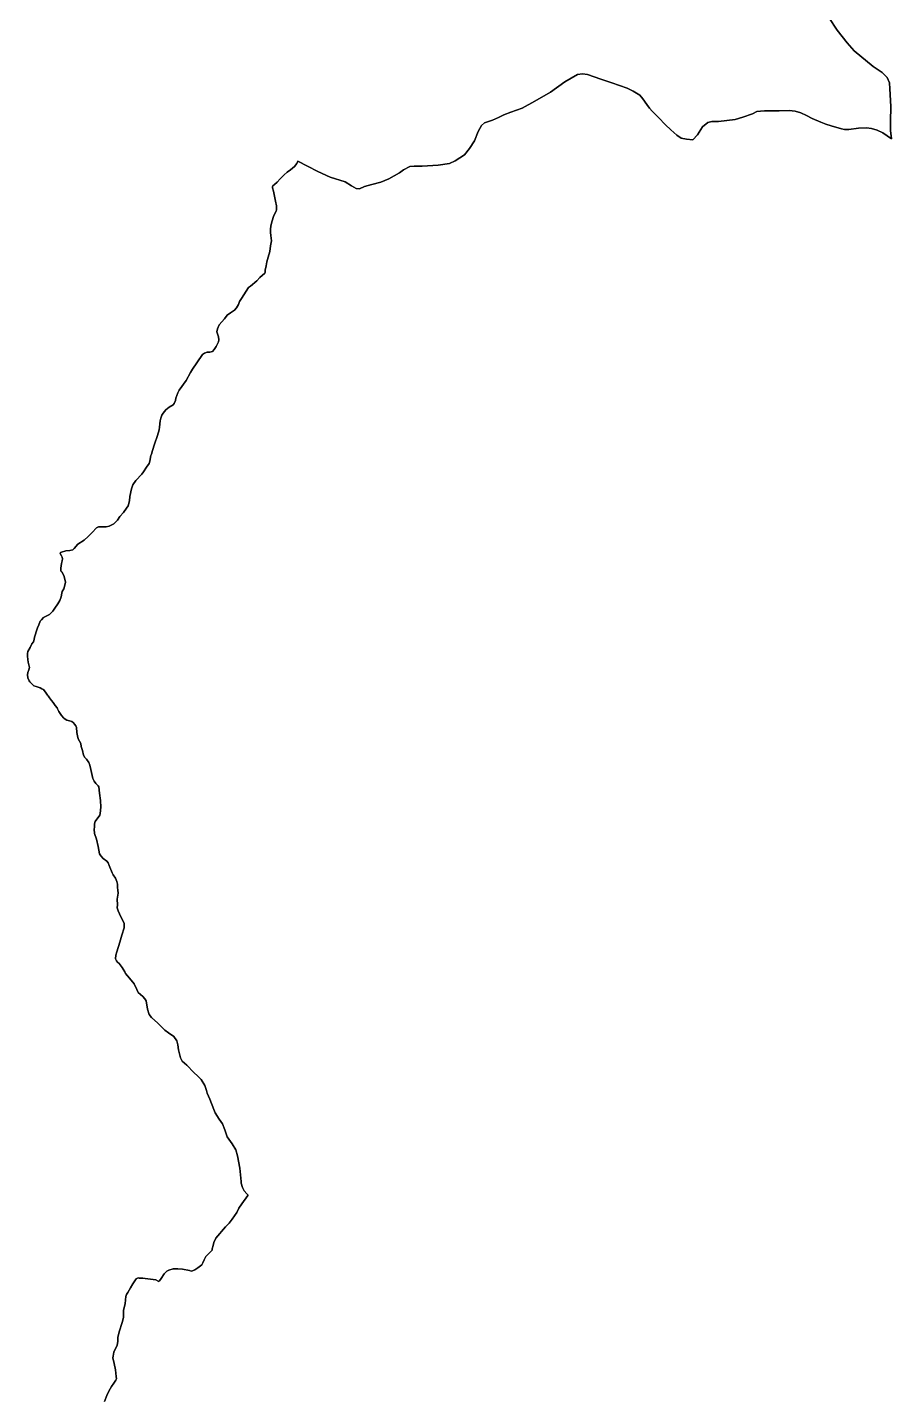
# Model space of a CAD drawing. Header units: millimetres. Extents: x 163919 to 195198, y 430116 to 478891.
# Drawn here: x 164457 to 166979, y 455682 to 459677 of the extents above; entities that cross this region are included whole.
import ezdxf

# ---------------------------------------------------------------- set-up
doc = ezdxf.new("R2010")
doc.units = ezdxf.units.MM
for name, color, linetype in [('#SK01', 6, 'Continuous'), ('#SK02', 6, 'Continuous'), ('#SK03', 2, 'Continuous'), ('#SK04', 2, 'Continuous')]:
    doc.layers.add(name, color=color, linetype=linetype)

msp = doc.modelspace()

# ---------------------------------------------------------------- linework, layer by layer
at = {"layer": '#SK01'}
msp.add_lwpolyline([(166795.8, 459706.6), (166819.8, 459668.9), (166848.7, 459632), (166869.3, 459609.2), (166924.6, 459563.6), (166950.9, 459545.7), (166965.4, 459531.4), (166971.9, 459515.8), (166973.5, 459498), (166976.2, 459446.4), (166975.1, 459402.7), (166974.9, 459376.8), (166978.5, 459352.5), (166953, 459370.2), (166936.8, 459378.2), (166919.8, 459382.7), (166904.9, 459384.2), (166881.6, 459383.7), (166853.8, 459380), (166841.4, 459379.7), (166832.2, 459381.6), (166801.9, 459390.2), (166786.6, 459395.3), (166771.7, 459400.8), (166747.2, 459411.7), (166730.2, 459420.4), (166713.9, 459428.2), (166696.8, 459433.3), (166680.1, 459435), (166650.1, 459434.2), (166607.4, 459434), (166595.9, 459433.3), (166585.6, 459431.8), (166572.5, 459425.6), (166544.8, 459415.6), (166522.3, 459409), (166473.7, 459403.4), (166453.7, 459402.8), (166441.9, 459400.3), (166426.9, 459387.5), (166411.7, 459364.5), (166398.4, 459349.7), (166380.1, 459351.2), (166364.4, 459354.7), (166351.6, 459363.3), (166334.6, 459379.2), (166319.1, 459393.2), (166297.9, 459414.6), (166279.5, 459432.7), (166271.7, 459441.9), (166264.5, 459452.7), (166252.5, 459469.2), (166243.5, 459480.1), (166224.5, 459491.8), (166206.6, 459500.2), (166162.7, 459515.7), (166130.3, 459526), (166091.6, 459540.4), (166076.3, 459541.8), (166061.9, 459540), (166025.5, 459518.4), (165983.2, 459488.3), (165937.7, 459462.6), (165900.3, 459441.9), (165867.4, 459430), (165847.2, 459422.8), (165831.4, 459414.6), (165814.1, 459407), (165790.8, 459398.8), (165782.3, 459391.8), (165772.5, 459373.7), (165761.7, 459346.3), (165746.9, 459324), (165732.3, 459306.2), (165705.2, 459288.2), (165688.9, 459280.9), (165655.3, 459275.4), (165608.4, 459273.1), (165585.4, 459272.9), (165572.6, 459271.9), (165554.5, 459262.2), (165542.4, 459253.8), (165511.8, 459236.3), (165487.9, 459226.5), (165462.2, 459219.3), (165440.5, 459213.8), (165426.3, 459207), (165416.6, 459207.7), (165402.8, 459215.7), (165384, 459227.6), (165340.5, 459241), (165304, 459257.6), (165274.7, 459272.5), (165246.2, 459287.5), (165242.8, 459280.2), (165236, 459271.9), (165225.1, 459262.4), (165215.3, 459255.5), (165206.6, 459247.6), (165194.9, 459236.3), (165185.4, 459226.2), (165177.6, 459219), (165173.2, 459215.6), (165172.3, 459212.9), (165172.3, 459209.8), (165175.2, 459199.6), (165180.9, 459170.5), (165183.6, 459156.9), (165184.3, 459144.9), (165183.3, 459142.2), (165175.5, 459126.2), (165170.9, 459113.7), (165167.2, 459098.8), (165166.3, 459088.3), (165166.7, 459079.2), (165167.6, 459070.8), (165168.8, 459055), (165168.6, 459050.6), (165166.3, 459040.6), (165164.8, 459024), (165159.3, 459007.2), (165155.7, 458994.2), (165153.7, 458981.9), (165150.9, 458970), (165151.2, 458964.2), (165150.2, 458960.8), (165135.4, 458947.9), (165126.3, 458938.1), (165107.9, 458922.7), (165102.5, 458918.8), (165095.2, 458908.7), (165081.4, 458887.2), (165075.6, 458877.8), (165072.8, 458869.4), (165067.1, 458859.8), (165061.1, 458853.3), (165049.4, 458845.4), (165039.8, 458837.9), (165032.1, 458828), (165024, 458819.4), (165017, 458810.1), (165012.1, 458798.6), (165009.9, 458790.2), (165011.6, 458783.8), (165014.4, 458775.5), (165015.4, 458766.5), (165014.3, 458760.3), (165007.6, 458746.9), (165001.7, 458737.9), (164996.8, 458732.8), (164989, 458730.7), (164981.4, 458730.7), (164973.4, 458727.7), (164967.7, 458724.1), (164951.3, 458699.1), (164938.8, 458680.5), (164932.5, 458671.4), (164920.2, 458648), (164900.1, 458620), (164895.8, 458612), (164890.1, 458595.9), (164889.1, 458589.8), (164885.4, 458580.5), (164882, 458576.9), (164870.6, 458569.8), (164860.9, 458562.8), (164853.2, 458553), (164849.5, 458546.5), (164846.2, 458537.9), (164844.8, 458530), (164842.8, 458511.8), (164841.4, 458503.9), (164836.8, 458487.7), (164835.1, 458481.5), (164829.7, 458467.8), (164826.3, 458456.6), (164824.2, 458449.5), (164822.2, 458443.3), (164818.9, 458433.3), (164817.4, 458428.8), (164814.6, 458412.3), (164812.4, 458406), (164805, 458394.8), (164795.7, 458381.1), (164790.6, 458374.7), (164773.3, 458356.7), (164765, 458343.4), (164760.8, 458332.3), (164756.2, 458310), (164755.2, 458297.1), (164751.2, 458282.9), (164746.1, 458275.7), (164737.7, 458262.9), (164727.2, 458251), (164719.8, 458241.1), (164709.3, 458229.8), (164695.2, 458222.9), (164686.5, 458221), (164672.5, 458221.3), (164664.7, 458221.2), (164658.2, 458218.7), (164645.6, 458205), (164634.8, 458192.9), (164622.6, 458182.5), (164604, 458170.5), (164593.2, 458158.5), (164589.4, 458154.5), (164581.1, 458152.4), (164569.6, 458150.9), (164556.3, 458147.8), (164553.3, 458146.2), (164552.7, 458143.6), (164556.8, 458136.8), (164558.6, 458133.2), (164559.4, 458128.2), (164558.3, 458122.1), (164556.3, 458113.9), (164554.8, 458100.6), (164555, 458093.6), (164555.8, 458091.3), (164557.6, 458089.6), (164563.6, 458079.2), (164566.4, 458068.4), (164568.2, 458059.9), (164567.7, 458055.2), (164563, 458040.2), (164558.8, 458032.4), (164557.3, 458027.5), (164555.3, 458016.7), (164551.5, 458006.7), (164546.3, 457996.5), (164536.9, 457984.2), (164531.1, 457975.6), (164521.3, 457965.3), (164504.4, 457956.7), (164498, 457950.5), (164494, 457946.3), (164490.2, 457935.6), (164486.7, 457926.4), (164482.7, 457914.6), (164480.3, 457908.5), (164478, 457899.7), (164477.1, 457893.1), (164474.9, 457886), (164470, 457880.3), (164464.8, 457869.4), (164458.6, 457858.2), (164457.3, 457851.9), (164457.5, 457844.1), (164458.1, 457834.2), (164459.4, 457826.9), (164461.7, 457818.4), (164463, 457811.4), (164461.6, 457804.5), (164458.6, 457796.5), (164457, 457789.8), (164458.5, 457780.8), (164462.3, 457771.9), (164463.7, 457769.1), (164470, 457763.9), (164473.3, 457760.1), (164475.4, 457757.7), (164483, 457755.8), (164491.5, 457752.5), (164494, 457751.3), (164499.2, 457749.2), (164501.3, 457748.2), (164503.6, 457747), (164511.5, 457736.6), (164515.9, 457730.3), (164517.8, 457728), (164521.8, 457722.4), (164527.6, 457715.2), (164532, 457708.8), (164538.4, 457700.2), (164543.4, 457693.8), (164544.7, 457690.2), (164548.4, 457682.5), (164556.8, 457671.4), (164563.1, 457663.5), (164564.6, 457662), (164571.9, 457657.1), (164579.5, 457655.2), (164587.1, 457653.2), (164591.7, 457649.8), (164594.7, 457646.2), (164598.4, 457641.3), (164600.4, 457636), (164601.5, 457621.5), (164603.1, 457612.2), (164605.6, 457602.7), (164609.1, 457596.1), (164612.6, 457589.1), (164613.8, 457581), (164617.6, 457569.2), (164621.1, 457555.7), (164624.5, 457548.5), (164629.2, 457543.8), (164636, 457534.5), (164639.2, 457526.3), (164641.7, 457513.5), (164645.9, 457495.9), (164647.6, 457487.5), (164652.3, 457479.2), (164656.9, 457472.6), (164663.2, 457466.3), (164665.7, 457462.8), (164667.3, 457444.3), (164670, 457422.8), (164671.4, 457403.8), (164669.5, 457385.7), (164668.5, 457380.4), (164654.9, 457361.9), (164653.2, 457355.4), (164652.7, 457345.6), (164651.6, 457339.3), (164652.5, 457327.5), (164658.8, 457310.9), (164663.8, 457288.8), (164667.5, 457267.7), (164671.2, 457261.9), (164677.8, 457254.6), (164688.9, 457246.5), (164692.2, 457241.4), (164695.6, 457233.3), (164704.7, 457212.6), (164706.8, 457206.5), (164713.7, 457196.4), (164718.2, 457186.7), (164720.4, 457179), (164720.2, 457169.8), (164720.8, 457161.7), (164722, 457152.9), (164719, 457135.4), (164719.5, 457119.2), (164719, 457110.1), (164721.8, 457101.6), (164726.1, 457092.6), (164734.7, 457074.4), (164739.1, 457065.9), (164739.4, 457059.1), (164739.1, 457052.1), (164732.8, 457030.9), (164726.5, 457009.9), (164718, 456982.4), (164714.6, 456971.9), (164714.1, 456961.6), (164716.8, 456956.2), (164719.7, 456952.2), (164724.3, 456947.8), (164733.5, 456936), (164736.3, 456931.7), (164740.9, 456923.5), (164743.3, 456918.4), (164754.7, 456905.4), (164768.2, 456889.1), (164776.7, 456872.3), (164780.1, 456863.6), (164793.7, 456851.4), (164799.5, 456845.4), (164803.8, 456839.6), (164807.2, 456815.2), (164812.4, 456799.8), (164819.5, 456790.8), (164837.8, 456773.7), (164858.4, 456754), (164869.1, 456745.4), (164883.8, 456734.8), (164892.8, 456722.3), (164895.8, 456710.5), (164898.2, 456696.6), (164904, 456673.3), (164908.5, 456663.4), (164922.5, 456651.7), (164943, 456630.5), (164954.6, 456619.5), (164963.6, 456609.9), (164974.3, 456592.6), (164979.9, 456577.3), (164981.2, 456569.6), (164989, 456552.4), (165001, 456522.7), (165004.9, 456512.6), (165016.5, 456494.5), (165026.5, 456480.3), (165033, 456462.6), (165039.8, 456442.7), (165054.9, 456421.8), (165065.2, 456405.2), (165070.1, 456387.5), (165077.3, 456350.9), (165080.6, 456312), (165081.1, 456307.2), (165084.9, 456294.7), (165089.6, 456285.3), (165097.7, 456276.9), (165100.2, 456273.6), (165100.3, 456271.8), (165082.3, 456247), (165074.2, 456234.2), (165067.8, 456221.9), (165054.7, 456203), (165045.3, 456190.9), (165034.9, 456180.5), (165029.5, 456173.8), (165012.9, 456154.2), (165006.9, 456147.1), (165000.6, 456134.1), (164998.8, 456125.4), (164996.5, 456116.2), (164995.8, 456112.3), (164993.2, 456109), (164984, 456100.9), (164977.2, 456093.7), (164972.3, 456084.1), (164969.2, 456075.2), (164965.7, 456069.1), (164954.7, 456060.2), (164946, 456055.3), (164938.6, 456051.6), (164935.1, 456051.3), (164929.9, 456052.6), (164909.8, 456056.4), (164896.2, 456057.5), (164882.1, 456057.3), (164869.4, 456053.9), (164864.1, 456050.5), (164855.9, 456042.8), (164847.3, 456029.7), (164842.2, 456022.6), (164840.6, 456021.3), (164838.1, 456021.9), (164831.3, 456025.5), (164800.8, 456030), (164793.4, 456030.6), (164783.3, 456031), (164780, 456031.9), (164774.6, 456028.5), (164764.6, 456013.6), (164757.6, 456002.5), (164749.6, 455988.3), (164746.1, 455982.8), (164744.2, 455977), (164742.8, 455967.5), (164741.8, 455956.1), (164739.3, 455945), (164737.9, 455936.7), (164737.8, 455924), (164737.3, 455916.3), (164733.4, 455901.1), (164724.7, 455873.8), (164721, 455858), (164720.5, 455845.8), (164719.2, 455835.1), (164709.5, 455814.4), (164706.8, 455803.5), (164706.7, 455798), (164710.5, 455781.5), (164713.7, 455763.2), (164716.5, 455744), (164717, 455736.9), (164715.4, 455732.9), (164709.1, 455724.8), (164702.1, 455714.9), (164695.1, 455700.9), (164688.9, 455688.9), (164682, 455671.3)], dxfattribs=at)
at = {"layer": '#SK02'}
msp.add_lwpolyline([(166795.8, 459706.6), (166819.8, 459668.9), (166848.7, 459632), (166869.3, 459609.2), (166924.6, 459563.6), (166950.9, 459545.7), (166965.4, 459531.4), (166971.9, 459515.8), (166973.5, 459498), (166976.2, 459446.4), (166975.1, 459402.7), (166974.9, 459376.8), (166978.5, 459352.5), (166953, 459370.2), (166936.8, 459378.2), (166919.8, 459382.7), (166904.9, 459384.2), (166881.6, 459383.7), (166853.8, 459380), (166841.4, 459379.7), (166832.2, 459381.6), (166801.9, 459390.2), (166786.6, 459395.3), (166771.7, 459400.8), (166747.2, 459411.7), (166730.2, 459420.4), (166713.9, 459428.2), (166696.8, 459433.3), (166680.1, 459435), (166650.1, 459434.2), (166607.4, 459434), (166595.9, 459433.3), (166585.6, 459431.8), (166572.5, 459425.6), (166544.8, 459415.6), (166522.3, 459409), (166473.7, 459403.4), (166453.7, 459402.8), (166441.9, 459400.3), (166426.9, 459387.5), (166411.7, 459364.5), (166398.4, 459349.7), (166380.1, 459351.2), (166364.4, 459354.7), (166351.6, 459363.3), (166334.6, 459379.2), (166319.1, 459393.2), (166297.9, 459414.6), (166279.5, 459432.7), (166271.7, 459441.9), (166264.5, 459452.7), (166252.5, 459469.2), (166243.5, 459480.1), (166224.5, 459491.8), (166206.6, 459500.2), (166162.7, 459515.7), (166130.3, 459526), (166091.6, 459540.4), (166076.3, 459541.8), (166061.9, 459540), (166025.5, 459518.4), (165983.2, 459488.3), (165937.7, 459462.6), (165900.3, 459441.9), (165867.4, 459430), (165847.2, 459422.8), (165831.4, 459414.6), (165814.1, 459407), (165790.8, 459398.8), (165782.3, 459391.8), (165772.5, 459373.7), (165761.7, 459346.3), (165746.9, 459324), (165732.3, 459306.2), (165705.2, 459288.2), (165688.9, 459280.9), (165655.3, 459275.4), (165608.4, 459273.1), (165585.4, 459272.9), (165572.6, 459271.9), (165554.5, 459262.2), (165542.4, 459253.8), (165511.8, 459236.3), (165487.9, 459226.5), (165462.2, 459219.3), (165440.5, 459213.8), (165426.3, 459207), (165416.6, 459207.7), (165402.8, 459215.7), (165384, 459227.6), (165340.5, 459241), (165304, 459257.6), (165274.7, 459272.5), (165246.2, 459287.5), (165242.8, 459280.2), (165236, 459271.9), (165225.1, 459262.4), (165215.3, 459255.5), (165206.6, 459247.6), (165194.9, 459236.3), (165185.4, 459226.2), (165177.6, 459219), (165173.2, 459215.6), (165172.3, 459212.9), (165172.3, 459209.8), (165175.2, 459199.6), (165180.9, 459170.5), (165183.6, 459156.9), (165184.3, 459144.9), (165183.3, 459142.2), (165175.5, 459126.2), (165170.9, 459113.7), (165167.2, 459098.8), (165166.3, 459088.3), (165166.7, 459079.2), (165167.6, 459070.8), (165168.8, 459055), (165168.6, 459050.6), (165166.3, 459040.6), (165164.8, 459024), (165159.3, 459007.2), (165155.7, 458994.2), (165153.7, 458981.9), (165150.9, 458970), (165151.2, 458964.2), (165150.2, 458960.8), (165135.4, 458947.9), (165126.3, 458938.1), (165107.9, 458922.7), (165102.5, 458918.8), (165095.2, 458908.7), (165081.4, 458887.2), (165075.6, 458877.8), (165072.8, 458869.4), (165067.1, 458859.8), (165061.1, 458853.3), (165049.4, 458845.4), (165039.8, 458837.9), (165032.1, 458828), (165024, 458819.4), (165017, 458810.1), (165012.1, 458798.6), (165009.9, 458790.2), (165011.6, 458783.8), (165014.4, 458775.5), (165015.4, 458766.5), (165014.3, 458760.3), (165007.6, 458746.9), (165001.7, 458737.9), (164996.8, 458732.8), (164989, 458730.7), (164981.4, 458730.7), (164973.4, 458727.7), (164967.7, 458724.1), (164951.3, 458699.1), (164938.8, 458680.5), (164932.5, 458671.4), (164920.2, 458648), (164900.1, 458620), (164895.8, 458612), (164890.1, 458595.9), (164889.1, 458589.8), (164885.4, 458580.5), (164882, 458576.9), (164870.6, 458569.8), (164860.9, 458562.8), (164853.2, 458553), (164849.5, 458546.5), (164846.2, 458537.9), (164844.8, 458530), (164842.8, 458511.8), (164841.4, 458503.9), (164836.8, 458487.7), (164835.1, 458481.5), (164829.7, 458467.8), (164826.3, 458456.6), (164824.2, 458449.5), (164822.2, 458443.3), (164818.9, 458433.3), (164817.4, 458428.8), (164814.6, 458412.3), (164812.4, 458406), (164805, 458394.8), (164795.7, 458381.1), (164790.6, 458374.7), (164773.3, 458356.7), (164765, 458343.4), (164760.8, 458332.3), (164756.2, 458310), (164755.2, 458297.1), (164751.2, 458282.9), (164746.1, 458275.7), (164737.7, 458262.9), (164727.2, 458251), (164719.8, 458241.1), (164709.3, 458229.8), (164695.2, 458222.9), (164686.5, 458221), (164672.5, 458221.3), (164664.7, 458221.2), (164658.2, 458218.7), (164645.6, 458205), (164634.8, 458192.9), (164622.6, 458182.5), (164604, 458170.5), (164593.2, 458158.5), (164589.4, 458154.5), (164581.1, 458152.4), (164569.6, 458150.9), (164556.3, 458147.8), (164553.3, 458146.2), (164552.7, 458143.6), (164556.8, 458136.8), (164558.6, 458133.2), (164559.4, 458128.2), (164558.3, 458122.1), (164556.3, 458113.9), (164554.8, 458100.6), (164555, 458093.6), (164555.8, 458091.3), (164557.6, 458089.6), (164563.6, 458079.2), (164566.4, 458068.4), (164568.2, 458059.9), (164567.7, 458055.2), (164563, 458040.2), (164558.8, 458032.4), (164557.3, 458027.5), (164555.3, 458016.7), (164551.5, 458006.7), (164546.3, 457996.5), (164536.9, 457984.2), (164531.1, 457975.6), (164521.3, 457965.3), (164504.4, 457956.7), (164498, 457950.5), (164494, 457946.3), (164490.2, 457935.6), (164486.7, 457926.4), (164482.7, 457914.6), (164480.3, 457908.5), (164478, 457899.7), (164477.1, 457893.1), (164474.9, 457886), (164470, 457880.3), (164464.8, 457869.4), (164458.6, 457858.2), (164457.3, 457851.9), (164457.5, 457844.1), (164458.1, 457834.2), (164459.4, 457826.9), (164461.7, 457818.4), (164463, 457811.4), (164461.6, 457804.5), (164458.6, 457796.5), (164457, 457789.8), (164458.5, 457780.8), (164462.3, 457771.9), (164463.7, 457769.1), (164470, 457763.9), (164473.3, 457760.1), (164475.4, 457757.7), (164483, 457755.8), (164491.5, 457752.5), (164494, 457751.3), (164499.2, 457749.2), (164501.3, 457748.2), (164503.6, 457747), (164511.5, 457736.6), (164515.9, 457730.3), (164517.8, 457728), (164521.8, 457722.4), (164527.6, 457715.2), (164532, 457708.8), (164538.4, 457700.2), (164543.4, 457693.8), (164544.7, 457690.2), (164548.4, 457682.5), (164556.8, 457671.4), (164563.1, 457663.5), (164564.6, 457662), (164571.9, 457657.1), (164579.5, 457655.2), (164587.1, 457653.2), (164591.7, 457649.8), (164594.7, 457646.2), (164598.4, 457641.3), (164600.4, 457636), (164601.5, 457621.5), (164603.1, 457612.2), (164605.6, 457602.7), (164609.1, 457596.1), (164612.6, 457589.1), (164613.8, 457581), (164617.6, 457569.2), (164621.1, 457555.7), (164624.5, 457548.5), (164629.2, 457543.8), (164636, 457534.5), (164639.2, 457526.3), (164641.7, 457513.5), (164645.9, 457495.9), (164647.6, 457487.5), (164652.3, 457479.2), (164656.9, 457472.6), (164663.2, 457466.3), (164665.7, 457462.8), (164667.3, 457444.3), (164670, 457422.8), (164671.4, 457403.8), (164669.5, 457385.7), (164668.5, 457380.4), (164654.9, 457361.9), (164653.2, 457355.4), (164652.7, 457345.6), (164651.6, 457339.3), (164652.5, 457327.5), (164658.8, 457310.9), (164663.8, 457288.8), (164667.5, 457267.7), (164671.2, 457261.9), (164677.8, 457254.6), (164688.9, 457246.5), (164692.2, 457241.4), (164695.6, 457233.3), (164704.7, 457212.6), (164706.8, 457206.5), (164713.7, 457196.4), (164718.2, 457186.7), (164720.4, 457179), (164720.2, 457169.8), (164720.8, 457161.7), (164722, 457152.9), (164719, 457135.4), (164719.5, 457119.2), (164719, 457110.1), (164721.8, 457101.6), (164726.1, 457092.6), (164734.7, 457074.4), (164739.1, 457065.9), (164739.4, 457059.1), (164739.1, 457052.1), (164732.8, 457030.9), (164726.5, 457009.9), (164718, 456982.4), (164714.6, 456971.9), (164714.1, 456961.6), (164716.8, 456956.2), (164719.7, 456952.2), (164724.3, 456947.8), (164733.5, 456936), (164736.3, 456931.7), (164740.9, 456923.5), (164743.3, 456918.4), (164754.7, 456905.4), (164768.2, 456889.1), (164776.7, 456872.3), (164780.1, 456863.6), (164793.7, 456851.4), (164799.5, 456845.4), (164803.8, 456839.6), (164807.2, 456815.2), (164812.4, 456799.8), (164819.5, 456790.8), (164837.8, 456773.7), (164858.4, 456754), (164869.1, 456745.4), (164883.8, 456734.8), (164892.8, 456722.3), (164895.8, 456710.5), (164898.2, 456696.6), (164904, 456673.3), (164908.5, 456663.4), (164922.5, 456651.7), (164943, 456630.5), (164954.6, 456619.5), (164963.6, 456609.9), (164974.3, 456592.6), (164979.9, 456577.3), (164981.2, 456569.6), (164989, 456552.4), (165001, 456522.7), (165004.9, 456512.6), (165016.5, 456494.5), (165026.5, 456480.3), (165033, 456462.6), (165039.8, 456442.7), (165054.9, 456421.8), (165065.2, 456405.2), (165070.1, 456387.5), (165077.3, 456350.9), (165080.6, 456312), (165081.1, 456307.2), (165084.9, 456294.7), (165089.6, 456285.3), (165097.7, 456276.9), (165100.2, 456273.6), (165100.3, 456271.8), (165082.3, 456247), (165074.2, 456234.2), (165067.8, 456221.9), (165054.7, 456203), (165045.3, 456190.9), (165034.9, 456180.5), (165029.5, 456173.8), (165012.9, 456154.2), (165006.9, 456147.1), (165000.6, 456134.1), (164998.8, 456125.4), (164996.5, 456116.2), (164995.8, 456112.3), (164993.2, 456109), (164984, 456100.9), (164977.2, 456093.7), (164972.3, 456084.1), (164969.2, 456075.2), (164965.7, 456069.1), (164954.7, 456060.2), (164946, 456055.3), (164938.6, 456051.6), (164935.1, 456051.3), (164929.9, 456052.6), (164909.8, 456056.4), (164896.2, 456057.5), (164882.1, 456057.3), (164869.4, 456053.9), (164864.1, 456050.5), (164855.9, 456042.8), (164847.3, 456029.7), (164842.2, 456022.6), (164840.6, 456021.3), (164838.1, 456021.9), (164831.3, 456025.5), (164800.8, 456030), (164793.4, 456030.6), (164783.3, 456031), (164780, 456031.9), (164774.6, 456028.5), (164764.6, 456013.6), (164757.6, 456002.5), (164749.6, 455988.3), (164746.1, 455982.8), (164744.2, 455977), (164742.8, 455967.5), (164741.8, 455956.1), (164739.3, 455945), (164737.9, 455936.7), (164737.8, 455924), (164737.3, 455916.3), (164733.4, 455901.1), (164724.7, 455873.8), (164721, 455858), (164720.5, 455845.8), (164719.2, 455835.1), (164709.5, 455814.4), (164706.8, 455803.5), (164706.7, 455798), (164710.5, 455781.5), (164713.7, 455763.2), (164716.5, 455744), (164717, 455736.9), (164715.4, 455732.9), (164709.1, 455724.8), (164702.1, 455714.9), (164695.1, 455700.9), (164688.9, 455688.9), (164682, 455671.3)], dxfattribs=at)
at = {"layer": '#SK03', "ltscale": 10}
msp.add_lwpolyline([(164682, 455671.3), (164688.9, 455688.9), (164695.1, 455700.9), (164702.1, 455714.9), (164709.1, 455724.8), (164715.4, 455732.9), (164717, 455736.9), (164716.5, 455744), (164713.7, 455763.2), (164710.5, 455781.5), (164706.7, 455798), (164706.8, 455803.5), (164709.5, 455814.4), (164719.2, 455835.1), (164720.5, 455845.8), (164721, 455858), (164724.7, 455873.8), (164733.4, 455901.1), (164737.3, 455916.3), (164737.8, 455924), (164737.9, 455936.7), (164739.3, 455945), (164741.8, 455956.1), (164742.8, 455967.5), (164744.2, 455977), (164746.1, 455982.8), (164749.6, 455988.3), (164757.6, 456002.5), (164764.6, 456013.6), (164774.6, 456028.5), (164780, 456031.9), (164783.3, 456031), (164793.4, 456030.6), (164800.8, 456030), (164831.3, 456025.5), (164838.1, 456021.9), (164840.6, 456021.3), (164842.2, 456022.6), (164847.3, 456029.7), (164855.9, 456042.8), (164864.1, 456050.5), (164869.4, 456053.9), (164882.1, 456057.3), (164896.2, 456057.5), (164909.8, 456056.4), (164929.9, 456052.6), (164935.1, 456051.3), (164938.6, 456051.6), (164946, 456055.3), (164954.7, 456060.2), (164965.7, 456069.1), (164969.2, 456075.2), (164972.3, 456084.1), (164977.2, 456093.7), (164984, 456100.9), (164993.2, 456109), (164995.8, 456112.3), (164996.5, 456116.2), (164998.8, 456125.4), (165000.6, 456134.1), (165006.9, 456147.1), (165012.9, 456154.2), (165029.5, 456173.8), (165034.9, 456180.5), (165045.3, 456190.9), (165054.7, 456203), (165067.8, 456221.9), (165074.2, 456234.2), (165082.3, 456247), (165100.3, 456271.8), (165100.2, 456273.6), (165097.7, 456276.9), (165089.6, 456285.3), (165084.9, 456294.7), (165081.1, 456307.2), (165080.6, 456312), (165077.3, 456350.9), (165070.1, 456387.5), (165065.2, 456405.2), (165054.9, 456421.8), (165039.8, 456442.7), (165033, 456462.6), (165026.5, 456480.3), (165016.5, 456494.5), (165004.9, 456512.6), (165001, 456522.7), (164989, 456552.4), (164981.2, 456569.6), (164979.9, 456577.3), (164974.3, 456592.6), (164963.6, 456609.9), (164954.6, 456619.5), (164943, 456630.5), (164922.5, 456651.7), (164908.5, 456663.4), (164904, 456673.3), (164898.2, 456696.6), (164895.8, 456710.5), (164892.8, 456722.3), (164883.8, 456734.8), (164869.1, 456745.4), (164858.4, 456754), (164837.8, 456773.7), (164819.5, 456790.8), (164812.4, 456799.8), (164807.2, 456815.2), (164803.8, 456839.6), (164799.5, 456845.4), (164793.7, 456851.4), (164780.1, 456863.6), (164776.7, 456872.3), (164768.2, 456889.1), (164754.7, 456905.4), (164743.3, 456918.4), (164740.9, 456923.5), (164736.3, 456931.7), (164733.5, 456936), (164724.3, 456947.8), (164719.7, 456952.2), (164716.8, 456956.2), (164714.1, 456961.6), (164714.6, 456971.9), (164718, 456982.4), (164726.5, 457009.9), (164732.8, 457030.9), (164739.1, 457052.1), (164739.4, 457059.1), (164739.1, 457065.9), (164734.7, 457074.4), (164726.1, 457092.6), (164721.8, 457101.6), (164719, 457110.1), (164719.5, 457119.2), (164719, 457135.4), (164722, 457152.9), (164720.8, 457161.7), (164720.2, 457169.8), (164720.4, 457179), (164718.2, 457186.7), (164713.7, 457196.4), (164706.8, 457206.5), (164704.7, 457212.6), (164695.6, 457233.3), (164692.2, 457241.4), (164688.9, 457246.5), (164677.8, 457254.6), (164671.2, 457261.9), (164667.5, 457267.7), (164663.8, 457288.8), (164658.8, 457310.9), (164652.5, 457327.5), (164651.6, 457339.3), (164652.7, 457345.6), (164653.2, 457355.4), (164654.9, 457361.9), (164668.5, 457380.4), (164669.5, 457385.7), (164671.4, 457403.8), (164670, 457422.8), (164667.3, 457444.3), (164665.7, 457462.8), (164663.2, 457466.3), (164656.9, 457472.6), (164652.3, 457479.2), (164647.6, 457487.5), (164645.9, 457495.9), (164641.7, 457513.5), (164639.2, 457526.3), (164636, 457534.5), (164629.2, 457543.8), (164624.5, 457548.5), (164621.1, 457555.7), (164617.6, 457569.2), (164613.8, 457581), (164612.6, 457589.1), (164609.1, 457596.1), (164605.6, 457602.7), (164603.1, 457612.2), (164601.5, 457621.5), (164600.4, 457636), (164598.4, 457641.3), (164594.7, 457646.2), (164591.7, 457649.8), (164587.1, 457653.2), (164579.5, 457655.2), (164571.9, 457657.1), (164564.6, 457662), (164563.1, 457663.5), (164556.8, 457671.4), (164548.4, 457682.5), (164544.7, 457690.2), (164543.4, 457693.8), (164538.4, 457700.2), (164532, 457708.8), (164527.6, 457715.2), (164521.8, 457722.4), (164517.8, 457728), (164515.9, 457730.3), (164511.5, 457736.6), (164503.6, 457747), (164501.3, 457748.2), (164499.2, 457749.2), (164494, 457751.3), (164491.5, 457752.5), (164483, 457755.8), (164475.4, 457757.7), (164473.3, 457760.1), (164470, 457763.9), (164463.7, 457769.1), (164462.3, 457771.9), (164458.5, 457780.8), (164457, 457789.8), (164458.6, 457796.5), (164461.6, 457804.5), (164463, 457811.4), (164461.7, 457818.4), (164459.4, 457826.9), (164458.1, 457834.2), (164457.5, 457844.1), (164457.3, 457851.9), (164458.6, 457858.2), (164464.8, 457869.4), (164470, 457880.3), (164474.9, 457886), (164477.1, 457893.1), (164478, 457899.7), (164480.3, 457908.5), (164482.7, 457914.6), (164486.7, 457926.4), (164490.2, 457935.6), (164494, 457946.3), (164498, 457950.5), (164504.4, 457956.7), (164521.3, 457965.3), (164531.1, 457975.6), (164536.9, 457984.2), (164546.3, 457996.5), (164551.5, 458006.7), (164555.3, 458016.7), (164557.3, 458027.5), (164558.8, 458032.4), (164563, 458040.2), (164567.7, 458055.2), (164568.2, 458059.9), (164566.4, 458068.4), (164563.6, 458079.2), (164557.6, 458089.6), (164555.8, 458091.3), (164555, 458093.6), (164554.8, 458100.6), (164556.3, 458113.9), (164558.3, 458122.1), (164559.4, 458128.2), (164558.6, 458133.2), (164556.8, 458136.8), (164552.7, 458143.6), (164553.3, 458146.2), (164556.3, 458147.8), (164569.6, 458150.9), (164581.1, 458152.4), (164589.4, 458154.5), (164593.2, 458158.5), (164604, 458170.5), (164622.6, 458182.5), (164634.8, 458192.9), (164645.6, 458205), (164658.2, 458218.7), (164664.7, 458221.2), (164672.5, 458221.3), (164686.5, 458221), (164695.2, 458222.9), (164709.3, 458229.8), (164719.8, 458241.1), (164727.2, 458251), (164737.7, 458262.9), (164746.1, 458275.7), (164751.2, 458282.9), (164755.2, 458297.1), (164756.2, 458310), (164760.8, 458332.3), (164765, 458343.4), (164773.3, 458356.7), (164790.6, 458374.7), (164795.7, 458381.1), (164805, 458394.8), (164812.4, 458406), (164814.6, 458412.3), (164817.4, 458428.8), (164818.9, 458433.3), (164822.2, 458443.3), (164824.2, 458449.5), (164826.3, 458456.6), (164829.7, 458467.8), (164835.1, 458481.5), (164836.8, 458487.7), (164841.4, 458503.9), (164842.8, 458511.8), (164844.8, 458530), (164846.2, 458537.9), (164849.5, 458546.5), (164853.2, 458553), (164860.9, 458562.8), (164870.6, 458569.8), (164882, 458576.9), (164885.4, 458580.5), (164889.1, 458589.8), (164890.1, 458595.9), (164895.8, 458612), (164900.1, 458620), (164920.2, 458648), (164932.5, 458671.4), (164938.8, 458680.5), (164951.3, 458699.1), (164967.7, 458724.1), (164973.4, 458727.7), (164981.4, 458730.7), (164989, 458730.7), (164996.8, 458732.8), (165001.7, 458737.9), (165007.6, 458746.9), (165014.3, 458760.3), (165015.4, 458766.5), (165014.4, 458775.5), (165011.6, 458783.8), (165009.9, 458790.2), (165012.1, 458798.6), (165017, 458810.1), (165024, 458819.4), (165032.1, 458828), (165039.8, 458837.9), (165049.4, 458845.4), (165061.1, 458853.3), (165067.1, 458859.8), (165072.8, 458869.4), (165075.6, 458877.8), (165081.4, 458887.2), (165095.2, 458908.7), (165102.5, 458918.8), (165107.9, 458922.7), (165126.3, 458938.1), (165135.4, 458947.9), (165150.2, 458960.8), (165151.2, 458964.2), (165150.9, 458970), (165153.7, 458981.9), (165155.7, 458994.2), (165159.3, 459007.2), (165164.8, 459024), (165166.3, 459040.6), (165168.6, 459050.6), (165168.8, 459055), (165167.6, 459070.8), (165166.7, 459079.2), (165166.3, 459088.3), (165167.2, 459098.8), (165170.9, 459113.7), (165175.5, 459126.2), (165183.3, 459142.2), (165184.3, 459144.9), (165183.6, 459156.9), (165180.9, 459170.5), (165175.2, 459199.6), (165172.3, 459209.8), (165172.3, 459212.9), (165173.2, 459215.6), (165177.6, 459219), (165185.4, 459226.2), (165194.9, 459236.3), (165206.6, 459247.6), (165215.3, 459255.5), (165225.1, 459262.4), (165236, 459271.9), (165242.8, 459280.2), (165246.2, 459287.5), (165274.7, 459272.5), (165304, 459257.6), (165340.5, 459241), (165384, 459227.6), (165402.8, 459215.7), (165416.6, 459207.7), (165426.3, 459207), (165440.5, 459213.8), (165462.2, 459219.3), (165487.9, 459226.5), (165511.8, 459236.3), (165542.4, 459253.8), (165554.5, 459262.2), (165572.6, 459271.9), (165585.4, 459272.9), (165608.4, 459273.1), (165655.3, 459275.4), (165688.9, 459280.9), (165705.2, 459288.2), (165732.3, 459306.2), (165746.9, 459324), (165761.7, 459346.3), (165772.5, 459373.7), (165782.3, 459391.8), (165790.8, 459398.8), (165814.1, 459407), (165831.4, 459414.6), (165847.2, 459422.8), (165867.4, 459430), (165900.3, 459441.9), (165937.7, 459462.6), (165983.2, 459488.3), (166025.5, 459518.4), (166061.9, 459540), (166076.3, 459541.8), (166091.6, 459540.4), (166130.3, 459526), (166162.7, 459515.7), (166206.6, 459500.2), (166224.5, 459491.8), (166243.5, 459480.1), (166252.5, 459469.2), (166264.5, 459452.7), (166271.7, 459441.9), (166279.5, 459432.7), (166297.9, 459414.6), (166319.1, 459393.2), (166334.6, 459379.2), (166351.6, 459363.3), (166364.4, 459354.7), (166380.1, 459351.2), (166398.4, 459349.7), (166411.7, 459364.5), (166426.9, 459387.5), (166441.9, 459400.3), (166453.7, 459402.8), (166473.7, 459403.4), (166522.3, 459409), (166544.8, 459415.6), (166572.5, 459425.6), (166585.6, 459431.8), (166595.9, 459433.3), (166607.4, 459434), (166650.1, 459434.2), (166680.1, 459435), (166696.8, 459433.3), (166713.9, 459428.2), (166730.2, 459420.4), (166747.2, 459411.7), (166771.7, 459400.8), (166786.6, 459395.3), (166801.9, 459390.2), (166832.2, 459381.6), (166841.4, 459379.7), (166853.8, 459380), (166881.6, 459383.7), (166904.9, 459384.2), (166919.8, 459382.7), (166936.8, 459378.2), (166953, 459370.2), (166978.5, 459352.5), (166974.9, 459376.8), (166975.1, 459402.7), (166976.2, 459446.4), (166973.5, 459498), (166971.9, 459515.8), (166965.4, 459531.4), (166950.9, 459545.7), (166924.6, 459563.6), (166869.3, 459609.2), (166848.7, 459632), (166819.8, 459668.9), (166795.8, 459706.6)], dxfattribs=at)
at = {"layer": '#SK04'}
msp.add_lwpolyline([(166795.8, 459706.6), (166819.8, 459668.9), (166848.7, 459632), (166869.3, 459609.2), (166924.6, 459563.6), (166950.9, 459545.7), (166965.4, 459531.4), (166971.9, 459515.8), (166973.5, 459498), (166976.2, 459446.4), (166975.1, 459402.7), (166974.9, 459376.8), (166978.5, 459352.5), (166953, 459370.2), (166936.8, 459378.2), (166919.8, 459382.7), (166904.9, 459384.2), (166881.6, 459383.7), (166853.8, 459380), (166841.4, 459379.7), (166832.2, 459381.6), (166801.9, 459390.2), (166786.6, 459395.3), (166771.7, 459400.8), (166747.2, 459411.7), (166730.2, 459420.4), (166713.9, 459428.2), (166696.8, 459433.3), (166680.1, 459435), (166650.1, 459434.2), (166607.4, 459434), (166595.9, 459433.3), (166585.6, 459431.8), (166572.5, 459425.6), (166544.8, 459415.6), (166522.3, 459409), (166473.7, 459403.4), (166453.7, 459402.8), (166441.9, 459400.3), (166426.9, 459387.5), (166411.7, 459364.5), (166398.4, 459349.7), (166380.1, 459351.2), (166364.4, 459354.7), (166351.6, 459363.3), (166334.6, 459379.2), (166319.1, 459393.2), (166297.9, 459414.6), (166279.5, 459432.7), (166271.7, 459441.9), (166264.5, 459452.7), (166252.5, 459469.2), (166243.5, 459480.1), (166224.5, 459491.8), (166206.6, 459500.2), (166162.7, 459515.7), (166130.3, 459526), (166091.6, 459540.4), (166076.3, 459541.8), (166061.9, 459540), (166025.5, 459518.4), (165983.2, 459488.3), (165937.7, 459462.6), (165900.3, 459441.9), (165867.4, 459430), (165847.2, 459422.8), (165831.4, 459414.6), (165814.1, 459407), (165790.8, 459398.8), (165782.3, 459391.8), (165772.5, 459373.7), (165761.7, 459346.3), (165746.9, 459324), (165732.3, 459306.2), (165705.2, 459288.2), (165688.9, 459280.9), (165655.3, 459275.4), (165608.4, 459273.1), (165585.4, 459272.9), (165572.6, 459271.9), (165554.5, 459262.2), (165542.4, 459253.8), (165511.8, 459236.3), (165487.9, 459226.5), (165462.2, 459219.3), (165440.5, 459213.8), (165426.3, 459207), (165416.6, 459207.7), (165402.8, 459215.7), (165384, 459227.6), (165340.5, 459241), (165304, 459257.6), (165274.7, 459272.5), (165246.2, 459287.5), (165242.8, 459280.2), (165236, 459271.9), (165225.1, 459262.4), (165215.3, 459255.5), (165206.6, 459247.6), (165194.9, 459236.3), (165185.4, 459226.2), (165177.6, 459219), (165173.2, 459215.6), (165172.3, 459212.9), (165172.3, 459209.8), (165175.2, 459199.6), (165180.9, 459170.5), (165183.6, 459156.9), (165184.3, 459144.9), (165183.3, 459142.2), (165175.5, 459126.2), (165170.9, 459113.7), (165167.2, 459098.8), (165166.3, 459088.3), (165166.7, 459079.2), (165167.6, 459070.8), (165168.8, 459055), (165168.6, 459050.6), (165166.3, 459040.6), (165164.8, 459024), (165159.3, 459007.2), (165155.7, 458994.2), (165153.7, 458981.9), (165150.9, 458970), (165151.2, 458964.2), (165150.2, 458960.8), (165135.4, 458947.9), (165126.3, 458938.1), (165107.9, 458922.7), (165102.5, 458918.8), (165095.2, 458908.7), (165081.4, 458887.2), (165075.6, 458877.8), (165072.8, 458869.4), (165067.1, 458859.8), (165061.1, 458853.3), (165049.4, 458845.4), (165039.8, 458837.9), (165032.1, 458828), (165024, 458819.4), (165017, 458810.1), (165012.1, 458798.6), (165009.9, 458790.2), (165011.6, 458783.8), (165014.4, 458775.5), (165015.4, 458766.5), (165014.3, 458760.3), (165007.6, 458746.9), (165001.7, 458737.9), (164996.8, 458732.8), (164989, 458730.7), (164981.4, 458730.7), (164973.4, 458727.7), (164967.7, 458724.1), (164951.3, 458699.1), (164938.8, 458680.5), (164932.5, 458671.4), (164920.2, 458648), (164900.1, 458620), (164895.8, 458612), (164890.1, 458595.9), (164889.1, 458589.8), (164885.4, 458580.5), (164882, 458576.9), (164870.6, 458569.8), (164860.9, 458562.8), (164853.2, 458553), (164849.5, 458546.5), (164846.2, 458537.9), (164844.8, 458530), (164842.8, 458511.8), (164841.4, 458503.9), (164836.8, 458487.7), (164835.1, 458481.5), (164829.7, 458467.8), (164826.3, 458456.6), (164824.2, 458449.5), (164822.2, 458443.3), (164818.9, 458433.3), (164817.4, 458428.8), (164814.6, 458412.3), (164812.4, 458406), (164805, 458394.8), (164795.7, 458381.1), (164790.6, 458374.7), (164773.3, 458356.7), (164765, 458343.4), (164760.8, 458332.3), (164756.2, 458310), (164755.2, 458297.1), (164751.2, 458282.9), (164746.1, 458275.7), (164737.7, 458262.9), (164727.2, 458251), (164719.8, 458241.1), (164709.3, 458229.8), (164695.2, 458222.9), (164686.5, 458221), (164672.5, 458221.3), (164664.7, 458221.2), (164658.2, 458218.7), (164645.6, 458205), (164634.8, 458192.9), (164622.6, 458182.5), (164604, 458170.5), (164593.2, 458158.5), (164589.4, 458154.5), (164581.1, 458152.4), (164569.6, 458150.9), (164556.3, 458147.8), (164553.3, 458146.2), (164552.7, 458143.6), (164556.8, 458136.8), (164558.6, 458133.2), (164559.4, 458128.2), (164558.3, 458122.1), (164556.3, 458113.9), (164554.8, 458100.6), (164555, 458093.6), (164555.8, 458091.3), (164557.6, 458089.6), (164563.6, 458079.2), (164566.4, 458068.4), (164568.2, 458059.9), (164567.7, 458055.2), (164563, 458040.2), (164558.8, 458032.4), (164557.3, 458027.5), (164555.3, 458016.7), (164551.5, 458006.7), (164546.3, 457996.5), (164536.9, 457984.2), (164531.1, 457975.6), (164521.3, 457965.3), (164504.4, 457956.7), (164498, 457950.5), (164494, 457946.3), (164490.2, 457935.6), (164486.7, 457926.4), (164482.7, 457914.6), (164480.3, 457908.5), (164478, 457899.7), (164477.1, 457893.1), (164474.9, 457886), (164470, 457880.3), (164464.8, 457869.4), (164458.6, 457858.2), (164457.3, 457851.9), (164457.5, 457844.1), (164458.1, 457834.2), (164459.4, 457826.9), (164461.7, 457818.4), (164463, 457811.4), (164461.6, 457804.5), (164458.6, 457796.5), (164457, 457789.8), (164458.5, 457780.8), (164462.3, 457771.9), (164463.7, 457769.1), (164470, 457763.9), (164473.3, 457760.1), (164475.4, 457757.7), (164483, 457755.8), (164491.5, 457752.5), (164494, 457751.3), (164499.2, 457749.2), (164501.3, 457748.2), (164503.6, 457747), (164511.5, 457736.6), (164515.9, 457730.3), (164517.8, 457728), (164521.8, 457722.4), (164527.6, 457715.2), (164532, 457708.8), (164538.4, 457700.2), (164543.4, 457693.8), (164544.7, 457690.2), (164548.4, 457682.5), (164556.8, 457671.4), (164563.1, 457663.5), (164564.6, 457662), (164571.9, 457657.1), (164579.5, 457655.2), (164587.1, 457653.2), (164591.7, 457649.8), (164594.7, 457646.2), (164598.4, 457641.3), (164600.4, 457636), (164601.5, 457621.5), (164603.1, 457612.2), (164605.6, 457602.7), (164609.1, 457596.1), (164612.6, 457589.1), (164613.8, 457581), (164617.6, 457569.2), (164621.1, 457555.7), (164624.5, 457548.5), (164629.2, 457543.8), (164636, 457534.5), (164639.2, 457526.3), (164641.7, 457513.5), (164645.9, 457495.9), (164647.6, 457487.5), (164652.3, 457479.2), (164656.9, 457472.6), (164663.2, 457466.3), (164665.7, 457462.8), (164667.3, 457444.3), (164670, 457422.8), (164671.4, 457403.8), (164669.5, 457385.7), (164668.5, 457380.4), (164654.9, 457361.9), (164653.2, 457355.4), (164652.7, 457345.6), (164651.6, 457339.3), (164652.5, 457327.5), (164658.8, 457310.9), (164663.8, 457288.8), (164667.5, 457267.7), (164671.2, 457261.9), (164677.8, 457254.6), (164688.9, 457246.5), (164692.2, 457241.4), (164695.6, 457233.3), (164704.7, 457212.6), (164706.8, 457206.5), (164713.7, 457196.4), (164718.2, 457186.7), (164720.4, 457179), (164720.2, 457169.8), (164720.8, 457161.7), (164722, 457152.9), (164719, 457135.4), (164719.5, 457119.2), (164719, 457110.1), (164721.8, 457101.6), (164726.1, 457092.6), (164734.7, 457074.4), (164739.1, 457065.9), (164739.4, 457059.1), (164739.1, 457052.1), (164732.8, 457030.9), (164726.5, 457009.9), (164718, 456982.4), (164714.6, 456971.9), (164714.1, 456961.6), (164716.8, 456956.2), (164719.7, 456952.2), (164724.3, 456947.8), (164733.5, 456936), (164736.3, 456931.7), (164740.9, 456923.5), (164743.3, 456918.4), (164754.7, 456905.4), (164768.2, 456889.1), (164776.7, 456872.3), (164780.1, 456863.6), (164793.7, 456851.4), (164799.5, 456845.4), (164803.8, 456839.6), (164807.2, 456815.2), (164812.4, 456799.8), (164819.5, 456790.8), (164837.8, 456773.7), (164858.4, 456754), (164869.1, 456745.4), (164883.8, 456734.8), (164892.8, 456722.3), (164895.8, 456710.5), (164898.2, 456696.6), (164904, 456673.3), (164908.5, 456663.4), (164922.5, 456651.7), (164943, 456630.5), (164954.6, 456619.5), (164963.6, 456609.9), (164974.3, 456592.6), (164979.9, 456577.3), (164981.2, 456569.6), (164989, 456552.4), (165001, 456522.7), (165004.9, 456512.6), (165016.5, 456494.5), (165026.5, 456480.3), (165033, 456462.6), (165039.8, 456442.7), (165054.9, 456421.8), (165065.2, 456405.2), (165070.1, 456387.5), (165077.3, 456350.9), (165080.6, 456312), (165081.1, 456307.2), (165084.9, 456294.7), (165089.6, 456285.3), (165097.7, 456276.9), (165100.2, 456273.6), (165100.3, 456271.8), (165082.3, 456247), (165074.2, 456234.2), (165067.8, 456221.9), (165054.7, 456203), (165045.3, 456190.9), (165034.9, 456180.5), (165029.5, 456173.8), (165012.9, 456154.2), (165006.9, 456147.1), (165000.6, 456134.1), (164998.8, 456125.4), (164996.5, 456116.2), (164995.8, 456112.3), (164993.2, 456109), (164984, 456100.9), (164977.2, 456093.7), (164972.3, 456084.1), (164969.2, 456075.2), (164965.7, 456069.1), (164954.7, 456060.2), (164946, 456055.3), (164938.6, 456051.6), (164935.1, 456051.3), (164929.9, 456052.6), (164909.8, 456056.4), (164896.2, 456057.5), (164882.1, 456057.3), (164869.4, 456053.9), (164864.1, 456050.5), (164855.9, 456042.8), (164847.3, 456029.7), (164842.2, 456022.6), (164840.6, 456021.3), (164838.1, 456021.9), (164831.3, 456025.5), (164800.8, 456030), (164793.4, 456030.6), (164783.3, 456031), (164780, 456031.9), (164774.6, 456028.5), (164764.6, 456013.6), (164757.6, 456002.5), (164749.6, 455988.3), (164746.1, 455982.8), (164744.2, 455977), (164742.8, 455967.5), (164741.8, 455956.1), (164739.3, 455945), (164737.9, 455936.7), (164737.8, 455924), (164737.3, 455916.3), (164733.4, 455901.1), (164724.7, 455873.8), (164721, 455858), (164720.5, 455845.8), (164719.2, 455835.1), (164709.5, 455814.4), (164706.8, 455803.5), (164706.7, 455798), (164710.5, 455781.5), (164713.7, 455763.2), (164716.5, 455744), (164717, 455736.9), (164715.4, 455732.9), (164709.1, 455724.8), (164702.1, 455714.9), (164695.1, 455700.9), (164688.9, 455688.9), (164682, 455671.3)], dxfattribs=at)

doc.saveas('drawing.dxf')
